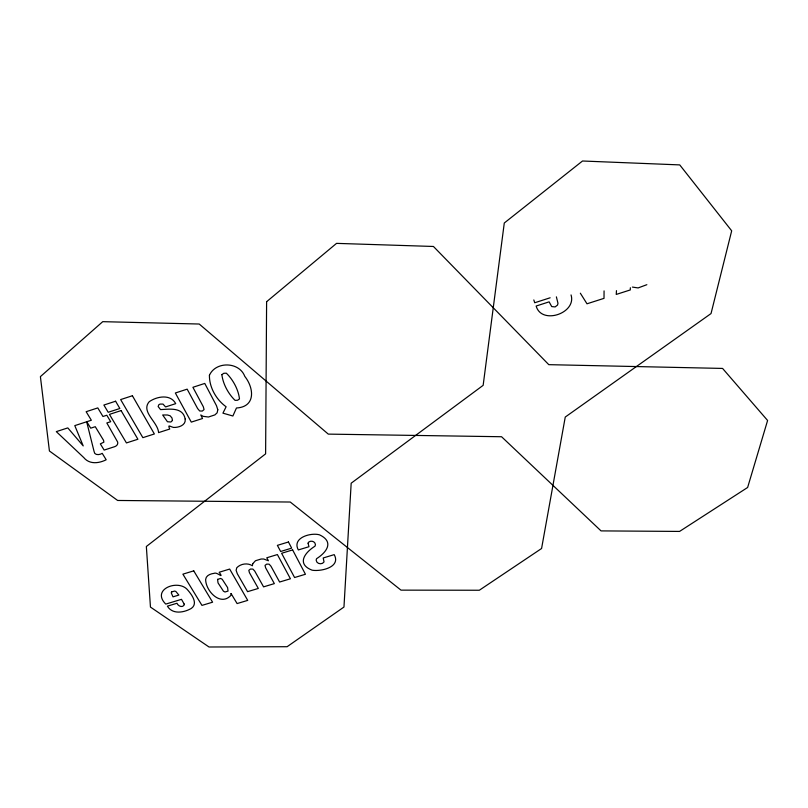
<?xml version="1.0" encoding="UTF-8"?>
<svg xmlns="http://www.w3.org/2000/svg" width="808" height="808" viewBox="0 0 808 808"><rect width="100%" height="100%" fill="white"/><g stroke="black" fill="none" stroke-linecap="round" stroke-linejoin="round"><path stroke-width="1.21" d="M604.071 290.89L604.01 298.354L586.992 303.798L580.336 293.193M630.351 287.769L630.29 289.941L616.241 294.435L616.474 290.648M646.855 284.689L638.118 287.931L632.401 287.082M550.147 297.788L534.704 302.758L533.825 299.94M86.779 421.736L90.718 428.169L95.263 426.695L103.525 440.249L103.878 442.158L100.343 443.885L104.141 450.086L114.766 446.642A5.666 4.393 9.6 0 0 117.665 442.067L106.828 422.958L110.686 421.705L106.818 415.231L102.949 416.484L97.798 407.909L86.143 411.706L91.344 420.251L74.79 425.624L83.214 445.915L67.811 427.897L56.307 431.624L83.739 457.54C89.466 464.651 98.919 463.418 106.181 459.772L102.222 453.339C99.647 455.066 94.304 455.581 94.061 451.399L86.668 421.776M556.379 296.849L557.975 303.313L557.52 305.081L555.106 306.929L551.723 306.575L549.127 301.859L536.148 306.03C541.542 325.26 576.791 313.191 571.044 294.93M266.61 301.707L265.61 453.864L146.349 546.501L150.46 607.081L209.03 646.996L287.103 646.713L343.966 607.04L351.177 483.204L483.154 385.335L504.283 223.008L582.507 161.004L679.74 164.903L731.684 230.815L711.03 313.565L565.257 417.049L541.582 548.501L479.326 590.244L401 590.143L290.254 502.031L117.645 500.465L49.419 450.985L40.4 376.619L102.737 321.665L199.212 324.028L328.3 434.118L501.556 436.734L601.041 530.896L679.568 531.422L747.632 487.476L767.6 420.473L722.574 368.428L548.794 364.661L433.431 246.47L336.542 243.37L266.61 301.707M308.08 543.188L308.969 546.713L298.324 549.945C291.688 537.815 310.615 532.351 319.493 534.825C334.169 541.633 327.038 552.036 316.574 558.692L316.15 560.075C316.342 563.994 322.038 565.075 324.038 561.944L323.21 557.964L334.199 554.641C341.188 567.155 321.008 571.731 312.11 570.185C296.435 564.146 304.515 552.722 314.969 546.198L315.443 544.774C315.342 541.461 311.08 540.128 308.696 542.097L308.08 543.188M221.877 374.639C222.958 383.941 228.331 393.849 235.078 400.364L237.582 400.253L239.481 398.95C238.421 389.638 233.068 379.709 226.331 373.185L223.786 373.296L221.877 374.639M209.423 375.326C209.232 387.386 216.382 399.819 226.109 406.767L222.927 413.161L232.886 415.999L236.461 407.989C255.681 406.929 254.257 388.335 244.794 376.376C239.168 361.459 215.504 361.226 209.423 375.326M185.184 419.039C186.123 425.341 178.417 427.725 173.417 427.432C169.922 426.523 167.327 423.927 169.741 429.038L158.59 432.613C157.924 421.958 140.521 411.777 149.238 401.707C156.843 396.375 170.508 393.789 175.71 403.647L165.579 406.929L162.994 404.081L160.075 404.091L158.863 404.687L158.126 406.525L160.55 409.595C169.589 409.181 182.921 406.858 185.184 419.039M184.163 604.041L184.083 605.182C182.083 608 178.043 605.95 176.962 603.273L167.397 606.151C172.538 614.747 183.982 612.636 191.294 608.434C198.627 603.354 191.294 594.021 187.052 589.264C177.386 579.235 151.035 589.466 165.751 604.091L181.497 599.334L184.163 604.041M231.078 593.547L230.886 595.395C220.493 606.707 205.676 591.052 205.646 579.447C206.01 575.397 210.494 573.801 213.969 573.377C217.049 571.458 224.533 579.992 219.19 572.246L229.674 569.064L247.723 600.384L237.097 603.566L231.078 593.547M252.702 563.762L252.399 565.772C247.642 562.6 240.663 563.701 236.774 567.741L236.118 570.307L237.299 573.72L247.581 591.668L258.318 588.436L249.44 572.69L248.803 570.327L250.48 569.034L252.904 569.085L254.732 571.084L263.57 586.861L274.346 583.618L265.62 567.792L265.014 565.408L266.701 564.115L269.125 564.166L270.943 566.186L279.608 582.033L290.425 578.78L277.386 554.561L266.771 557.783L268.397 560.762L263.731 559.015L261.136 559.015L255.449 560.752L252.702 563.762M217.574 579.376L218.029 582.911L223.452 591.214L225.008 592.001L228.038 591.082L227.593 587.567L222.2 579.255L220.635 578.447L217.574 579.376M217.806 409.777L217.13 412.807L214.877 414.908L208.434 417.019L203.101 416.322L200.778 414.959L202.545 418.504L191.294 422.119L175.346 392.991L187.163 389.153L197.627 408.555L199.687 410.979L202.303 411.07L204.071 409.565L203.303 406.727L192.91 387.295L204.767 383.436L216.493 405.707L217.806 409.777M171.72 591.921L171.235 592.85L173.003 596.849L178.851 595.072L175.851 591.456L174.568 591.062L171.72 591.921M172.468 420.493L170.882 422.008L167.448 421.736L162.661 414.979L167.488 414.999L170.155 415.807L171.973 417.958L172.468 420.493M115.595 401.223L103.878 405.04L108.191 412.282L119.857 408.495L115.595 401.223M132.401 395.748L120.645 399.576L142.864 437.663L154.368 433.967L132.401 395.748M121.089 410.595L109.444 414.383L126.442 442.925L137.905 439.249L121.089 410.595M193.738 570.852L182.891 574.165L201.96 605.394L212.595 602.192L193.738 570.852M288.446 541.986L277.376 545.36L280.659 551.49L291.688 548.137L288.446 541.986M292.627 549.925L281.618 553.278L294.587 577.528L305.434 574.266L292.627 549.925"/></g></svg>
